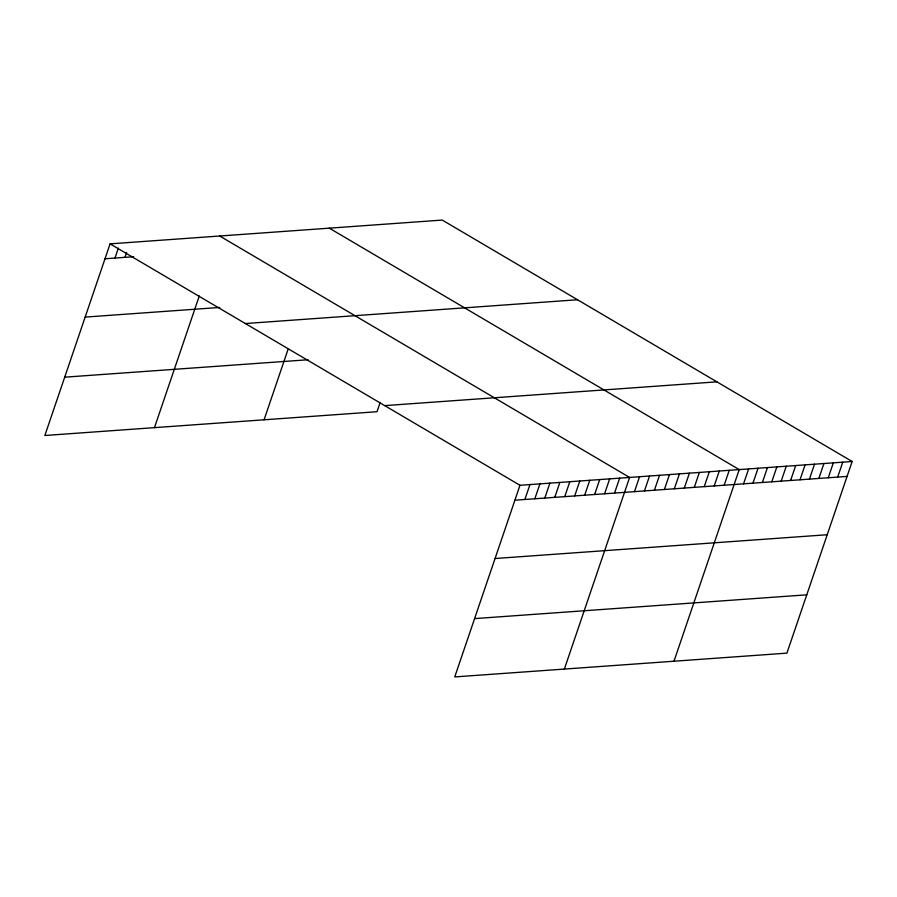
<?xml version="1.0" encoding="UTF-8"?>
<svg xmlns="http://www.w3.org/2000/svg" width="897" height="897" viewBox="0 0 897 897"><rect width="100%" height="100%" fill="white"/><g stroke="black" fill="none" stroke-linecap="round" stroke-linejoin="round"><path stroke-width="1.35" d="M852.15 461.507L519.98 485.288L454.745 676.921L786.916 653.139L852.15 461.507L442.255 220.079L110.084 243.861L44.85 435.493L377.02 411.712L380.171 402.428M114.973 258.067L118.359 248.121M124.941 257.349L126.634 252.382M154.463 427.645L199.28 295.988M264.077 419.796L288.027 349.46M524.868 499.494L529.948 484.582M534.836 498.777L539.916 483.864M544.804 498.07L549.883 483.147M554.761 497.353L559.84 482.44M564.729 496.635L569.808 481.723M574.697 495.929L579.776 481.016M584.665 495.211L589.744 480.299M594.621 494.494L599.701 479.581M604.589 493.787L609.668 478.875M614.557 493.07L619.636 478.157M564.359 669.072L629.593 477.439L219.698 236.012M634.482 491.646L639.561 476.733M644.45 490.928L649.529 476.015M654.418 490.222L659.497 475.309M664.385 489.504L669.454 474.591M674.342 488.787L679.421 473.874M684.31 488.08L689.389 473.168M694.278 487.363L699.357 472.45M704.246 486.656L709.314 471.732M714.203 485.939L719.282 471.026M724.171 485.221L729.25 470.308M673.983 661.224L739.218 469.602L329.311 228.163M743.546 483.842L748.625 468.918M752.964 483.158L758.032 468.245M762.372 482.485L767.451 467.572M771.779 481.812L776.858 466.9M781.197 481.14L786.265 466.227M790.605 480.467L795.684 465.554M800.012 479.794L805.091 464.881M809.43 479.121L814.51 464.209M818.838 478.449L823.917 463.536M828.245 477.776L833.324 462.863M837.663 477.103L842.743 462.19M105.005 258.773L133.653 256.721M85.159 317.09L219.687 307.458M245.352 323.537L577.522 299.755M64.707 377.177L308.131 359.742M384.712 405.623L716.882 381.842M514.912 500.201L847.071 476.419M495.054 558.517L827.225 534.735M474.603 618.605L806.762 594.823M110.084 243.861L519.98 485.288"/></g></svg>
